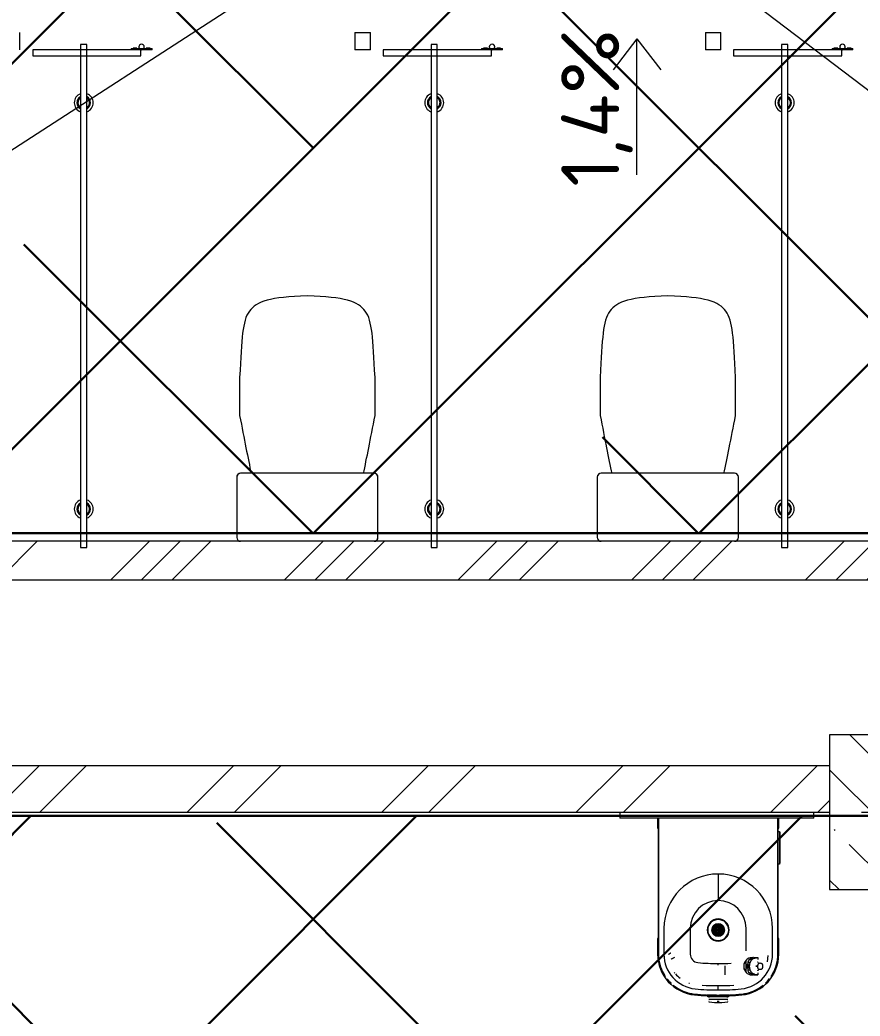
# Model space of a CAD drawing. Header units: millimetres. Extents: x -68946 to 690821, y -552984 to 293768.
# Drawn here: x 53569 to 55741, y -205094 to -202519 of the extents above; entities that cross this region are included whole.
import ezdxf

# ---------------------------------------------------------------- set-up
doc = ezdxf.new("R2010")
doc.units = ezdxf.units.MM
doc.linetypes.add('ADSK_Линия сетки', pattern=[2500, 2000, -250, 0, -250])
for name, color, linetype, lineweight in [('1.1) Стяжка 5 вып.', 30, 'Continuous', 30), ('1.3) Звуко-изол           5 вып.', 90, 'Continuous', 30), ('A-DETL-____-OTLN', 250, 'Continuous', 5), ('A-GENM-____-MCUT', 250, 'Continuous', 25), ('A-GENM-____-OTLN', 250, 'Continuous', 9), ('A-WALL-____-MCUT', 250, 'Continuous', 13), ('A-WALL-____-PATT', 250, 'Continuous', 13), ('G-____-____-DIMS', 250, 'Continuous', 9), ('P-SANR-FIXT-OTLN', 250, 'Continuous', 9), ('S-COLS-____-MCUT', 250, 'Continuous', 25), ('S-COLS-____-OTLN', 250, 'Continuous', 9), ('S-GRID-____-OTLN', 250, 'Continuous', 9)]:
    doc.layers.add(name, color=color, linetype=linetype, lineweight=lineweight)
doc.styles.add('ISOCPEUR_3', font='isocpeur.ttf', dxfattribs={"height": 250})

# ---------------------------------------------------------------- blocks, each defined once
blk = doc.blocks.new('SND_Унитаз_Santek_HEO - Santek HEO_ 365х635х785_ выпуск-прямой_ PN4_5_ Х-резьба НР DN15_ К-гл_кон_ П DN100-25961145-АР1_Маркировочный план 3 этажа')
at = {"layer": 'P-SANR-FIXT-OTLN', "lineweight": 5}
for p, q in [((-175, 423.4), (-175, 325.6)), ((175, 325.6), (175, 423.4)), ((-182.5, 165.8), (-182.5, 10)), ((172.5, 175.8), (-172.5, 175.8)), ((182.5, 10), (182.5, 165.8))]:
    blk.add_line(p, q, dxfattribs=at)
for centre, start, end in [((-172.5, 165.8), 90, 180), ((-172.5, 165.8), 105, 180), ((172.5, 165.8), 0, 90), ((172.5, 165.8), 0, 75), ((-172.5, 10), 180, 270), ((-172.5, 10), 180, 270), ((172.5, 10), 270, 0), ((172.5, 10), 285, 0)]:
    blk.add_arc(centre, 10, start, end, dxfattribs=at)
for points, knots in [([(0, 634.5), (-96, 631.3), (-168.1, 609.5), (-169.2, 526.5), (-175, 423.4)], [-0.5440111, -0.5440111, -0.5440111, -0.5440111, -0.2757876, 0, 0, 0, 0]), ([(175, 423.4), (169.2, 526.5), (168.1, 609.5), (96, 631.3), (0, 634.5)], [-0.5440111, -0.5440111, -0.5440111, -0.5440111, -0.2682234, 0, 0, 0, 0])]:
    blk.add_open_spline(points, degree=3, knots=knots, dxfattribs=at)
for points in [[(-175, 325.6), (-163, 263.9), (-153.6, 214.5), (-145, 174.9)], [(145, 174.9), (153.6, 214.5), (163, 263.9), (175, 325.6)]]:
    blk.add_open_spline(points, degree=3, dxfattribs=at)
blk = doc.blocks.new('HDF-EBP_BASE - HDF-EBP_BASE-28709428-АР1_Маркировочный план 3 этажа')
at = {"layer": 'A-GENM-____-OTLN', "lineweight": 5}
for p, q in [((-254.381, 0), (-254.381, -15.875)), ((247.269, -15.875), (247.269, 0)), ((247.269, -15.875), (-254.381, -15.875))]:
    blk.add_line(p, q, dxfattribs=at)
blk = doc.blocks.new('HDF-EBP_SINK - HDF-EBP_SINK-V42-АР1_Маркировочный план 3 этажа')
at = {"layer": 'A-GENM-____-OTLN', "lineweight": 5}
for p, q in [((-156.6, -15.9), (-156.6, -41.3)), ((-154.4, -367.1), (-154.4, -15.9)), ((-154.4, -15.9), (-154.4, -367.1)), ((154.4, -15.9), (154.4, -367.1)), ((154.4, -367.1), (154.4, -15.9)), ((156.6, -41.3), (156.6, -15.9)), ((-156.6, -41.3), (-154.4, -41.3)), ((154.4, -41.3), (156.6, -41.3)), ((-140.4, -300.5), (-140.5, -367)), ((-72.1, -300.6), (-72.2, -367.1)), ((72.2, -358.4), (72.1, -300.6)), ((140.5, -367), (140.4, -300.5)), ((-154.4, -326.9), (-156.6, -326.9)), ((-156.6, -326.9), (-156.6, -367.1)), ((156.6, -326.9), (154.4, -326.9)), ((156.6, -367.1), (156.6, -326.9)), ((71.6, -383.4), (71.6, -413.5)), ((87.2, -381.6), (80.2, -381.6)), ((94.1, -378), (85.8, -378)), ((93, -376), (102.1, -376)), ((102.5, -376), (102.5, -381.2)), ((128.5, -371), (126.6, -387.1)), ((67.9, -392.4), (67.9, -390.6)), ((67.9, -406.3), (67.9, -404.6)), ((72.3, -396.8), (75, -396.8)), ((75, -399.9), (72.3, -399.9)), ((75, -393.5), (76.5, -393)), ((75, -393.5), (76.5, -393)), ((75, -396.8), (75, -393.5)), ((75, -396.8), (76.6, -396.8)), ((75, -403.2), (75, -399.9)), ((76.6, -399.9), (75, -399.9)), ((76.5, -403.7), (75, -403.2)), ((77.7, -404.1), (75, -403.2)), ((76.6, -393.5), (76.6, -396.8)), ((76.6, -399.9), (76.6, -403.2)), ((76.6, -403.2), (77.8, -403.6)), ((77.1, -407.3), (77.1, -388.9)), ((77.2, -388.1), (82.7, -388.1)), ((82.7, -408.8), (77.2, -408.8)), ((78, -396.8), (79.3, -396.8)), ((102.5, -408.7), (102.5, -410.5)), ((80.2, -415.3), (87.2, -415.3)), ((94.1, -418.9), (85.8, -418.9)), ((102.1, -421), (93, -421)), ((102.5, -415.7), (102.5, -420.9)), ((-28.6, -475.3), (-28.6, -473)), ((-4, -473), (-28.6, -473)), ((-28.6, -475.3), (-23.1, -475.3)), ((28.6, -475.3), (-28.6, -475.3)), ((-24.6, -484.4), (-23.8, -484.1)), ((24.6, -484.4), (-24.6, -484.4)), ((-23.8, -484.1), (-23.2, -484.1)), ((23.8, -484.1), (-23.8, -484.1)), ((22.2, -477.8), (-22.2, -477.8)), ((22.2, -484.1), (-22.2, -484.1)), ((28.6, -473), (3.1, -473)), ((23.1, -473), (28.6, -473)), ((23.2, -484.1), (23.8, -484.1)), ((23.8, -484.1), (24.6, -484.4)), ((28.6, -473), (28.6, -475.3)), ((2.6, -489.7), (-2.6, -489.7)), ((-2.6, -489.7), (2.6, -489.7)), ((2.6, -492), (-2.6, -492)), ((-2.6, -492), (2.6, -492))]:
    blk.add_line(p, q, dxfattribs=at)
at = {"layer": 'A-GENM-____-OTLN', "lineweight": 5, "flags": 128}
for points in [[(82.7, -376.6), (78.8, -377.9), (75.3, -380), (72.3, -382.6), (69.9, -385.7), (68.1, -389.1)], [(77.5, -386.9), (78.7, -384), (80.2, -381.6)], [(80.2, -381.6), (83, -379.5), (85.8, -378)], [(88.2, -376.2), (85.4, -376.4), (82.7, -376.6)], [(85.8, -378), (88.3, -377.3), (90.9, -376.8)], [(67.3, -398.5), (67.1, -395.3), (67.4, -392.1), (68.1, -389.6)], [(68.1, -407.3), (67.4, -404.9), (67.1, -401.7), (67.3, -398.5)], [(68.1, -407.8), (69.9, -411.3), (72.3, -414.4), (75.3, -417), (78.8, -419), (82.7, -420.3)], [(80.2, -415.3), (78.7, -412.9), (77.5, -410)], [(85.8, -418.9), (83, -417.4), (80.2, -415.3)], [(82.7, -420.3), (85.4, -420.5), (88.2, -420.7)], [(90.9, -420.1), (88.3, -419.6), (85.8, -418.9)], [(-28.6, -475.3), (-28.2, -475.6), (-27.7, -475.9), (-27.3, -476.1), (-26.9, -476.4), (-26.4, -476.6), (-25.9, -476.8), (-25.5, -477), (-25, -477.2), (-24.5, -477.3), (-24, -477.5), (-23.5, -477.6), (-23, -477.7), (-22.5, -477.7), (-22.2, -477.8)], [(22.2, -477.8), (22.7, -477.7), (23.2, -477.6), (23.7, -477.5), (24.2, -477.4), (24.7, -477.3), (25.2, -477.1), (25.7, -476.9), (26.1, -476.7), (26.6, -476.5), (27, -476.3), (27.5, -476), (27.9, -475.8), (28.3, -475.5), (28.6, -475.3)], [(-24.6, -489.5), (-24.6, -489.5), (-24.6, -489.6), (-24.6, -489.6), (-24.6, -489.7), (-24.6, -489.7), (-24.6, -489.7), (-24.6, -489.8), (-24.5, -489.8), (-24.5, -489.9), (-24.5, -489.9), (-24.5, -489.9), (-24.5, -490), (-24.5, -490), (-24.4, -490), (-24.4, -490.1), (-24.4, -490.1), (-24.4, -490.1), (-24.3, -490.2), (-24.3, -490.2), (-24.3, -490.2), (-24.2, -490.2), (-24.2, -490.3), (-24.2, -490.3), (-24.1, -490.3), (-24.1, -490.3), (-24.1, -490.4), (-24, -490.4), (-24, -490.4), (-24, -490.4), (-23.9, -490.4), (-23.9, -490.4), (-23.8, -490.4), (-23.8, -490.5), (-23.8, -490.5), (-23.7, -490.5)], [(-23.7, -490.5), (-16.7, -491.3), (-9.6, -491.8), (-2.6, -492)], [(2.6, -492), (9.7, -491.8), (16.8, -491.3), (23.7, -490.5)], [(23.7, -490.5), (23.8, -490.5), (23.8, -490.5), (23.9, -490.4), (23.9, -490.4), (23.9, -490.4), (24, -490.4), (24, -490.4), (24, -490.4), (24.1, -490.4), (24.1, -490.3), (24.1, -490.3), (24.2, -490.3), (24.2, -490.3), (24.2, -490.2), (24.3, -490.2), (24.3, -490.2), (24.3, -490.2), (24.4, -490.1), (24.4, -490.1), (24.4, -490.1), (24.4, -490), (24.5, -490), (24.5, -490), (24.5, -489.9), (24.5, -489.9), (24.5, -489.9), (24.5, -489.8), (24.6, -489.8), (24.6, -489.7), (24.6, -489.7), (24.6, -489.7), (24.6, -489.6), (24.6, -489.6), (24.6, -489.5), (24.6, -489.5)]]:
    blk.add_lwpolyline(points, dxfattribs=at)
at = {"layer": 'A-GENM-____-OTLN', "lineweight": 5}
for centre, radius in [((0, -304.7), 16.2), ((0, -304.7), 15.1), ((0, -304.7), 14.3), ((-11.5, -304.7), 2.38), ((-10, -298.9), 2.38), ((-10, -310.5), 2.38), ((-5.9, -304.7), 2.38), ((-5.8, -294.7), 2.38), ((-2.8, -299.9), 2.38), ((-2.8, -309.5), 2.38), ((0, -293.2), 2.38), ((0, -304.7), 1.68), ((2.8, -299.9), 2.38), ((2.8, -309.5), 2.38), ((5.7, -294.7), 2.38), ((5.9, -304.7), 2.38), ((10, -298.9), 2.38), ((10, -310.5), 2.38), ((11.5, -304.7), 2.38), ((-5.8, -314.7), 2.38), ((0, -316.2), 2.38), ((5.7, -314.7), 2.38)]:
    blk.add_circle(centre, radius, dxfattribs=at)
for centre, radius, start, end in [((0.2, -300.6), 140.6, 90.0806, 179.9517), ((-0.2, -300.6), 140.6, 0.0483, 89.9194), ((0.2, -300.6), 72.3, 90.1567, 179.9517), ((-0.2, -300.6), 72.3, 0.0483, 89.8433), ((0, -304.7), 28.5, 0, 180), ((0, -304.7), 28.5, 0, 180), ((0, -304.7), 27.1, 0, 180), ((0, -304.7), 28.5, 180, 360), ((0, -304.7), 28.5, 180, 360), ((0, -304.7), 27.1, 180, 0), ((0, -304.7), 16.2, 0, 180), ((0, -304.7), 16.2, 180, 0), ((0, -304.7), 15.1, 0, 180), ((0, -304.7), 15.1, 0, 180), ((0, -304.7), 15.1, 0, 180), ((0, -304.7), 15.1, 0, 180), ((0, -304.7), 15.1, 180, 360), ((0, -304.7), 15.1, 180, 0), ((0, -304.7), 15.1, 180, 0), ((0, -304.7), 15.1, 180, 0), ((0, -304.7), 14.3, 0, 180), ((0, -304.7), 14.3, 0, 180), ((0, -304.7), 14.3, 0, 180), ((0, -304.7), 14.3, 0, 180), ((0, -304.7), 14.3, 180, 360), ((0, -304.7), 14.3, 180, 0), ((0, -304.7), 14.3, 180, 0), ((0, -304.7), 14.3, 180, 0), ((-11.5, -304.7), 2.38, 360, 180), ((-11.5, -304.7), 2.38, 0, 180), ((-11.5, -304.7), 2.38, 180, 0), ((-11.5, -304.7), 2.38, 180, 360), ((-10, -298.9), 2.38, 0, 180), ((-10, -298.9), 2.38, 0, 180), ((-10, -298.9), 2.38, 180, 0), ((-10, -298.9), 2.38, 180, 360), ((-10, -310.5), 2.38, 0, 180), ((-10, -310.5), 2.38, 360, 180), ((0, -304.7), 11, 90, 270), ((-5.9, -304.7), 2.38, 0, 180), ((-5.9, -304.7), 2.38, 105, 180), ((-5.9, -304.7), 2.38, 180, 0), ((-5.9, -304.7), 2.38, 180, 255), ((-5.8, -294.7), 2.38, 0, 180), ((-5.8, -294.7), 2.38, 0, 180), ((-5.8, -294.7), 2.38, 180, 0), ((-5.8, -294.7), 2.38, 180, 360), ((-5.9, -304.7), 2.38, 0, 90), ((-5.9, -304.7), 2.38, 270, 0), ((-2.8, -299.9), 2.38, 0, 180), ((-2.8, -299.9), 2.38, 0, 180), ((-2.8, -299.9), 2.38, 180, 0), ((-2.8, -309.5), 2.38, 0, 180), ((-2.8, -299.9), 2.38, 195, 0), ((-2.8, -309.5), 2.38, 0, 165), ((0, -293.2), 2.38, 0, 180), ((0, -293.2), 2.38, 0, 180), ((0, -293.2), 2.38, 180, 0), ((0, -293.2), 2.38, 180, 255), ((0, -304.7), 1.68, 0, 180), ((0, -304.7), 1.68, 0, 180), ((0, -304.7), 1.68, 180, 0), ((0, -304.7), 1.68, 180, 0), ((0, -304.7), 11, 270, 90), ((2.8, -299.9), 2.38, 0, 180), ((2.8, -299.9), 2.38, 360, 180), ((2.8, -299.9), 2.38, 180, 0), ((2.8, -299.9), 2.38, 180, 345), ((2.8, -309.5), 2.38, 0, 180), ((2.8, -309.5), 2.38, 15, 180), ((0, -293.2), 2.38, 285, 0), ((5.7, -294.7), 2.38, 0, 180), ((5.7, -294.7), 2.38, 360, 180), ((5.7, -294.7), 2.38, 180, 0), ((5.7, -294.7), 2.38, 180, 0), ((5.9, -304.7), 2.38, 90.0554, 180), ((5.9, -304.7), 2.38, 0, 180), ((5.9, -304.7), 2.38, 90, 180), ((5.9, -304.7), 2.38, 180, 0), ((5.9, -304.7), 2.38, 180, 270), ((5.9, -304.7), 2.38, 0, 75), ((5.9, -304.7), 2.38, 285, 0), ((10, -298.9), 2.38, 0, 180), ((10, -298.9), 2.38, 0, 180), ((10, -298.9), 2.38, 180, 0), ((10, -298.9), 2.38, 180, 360), ((10, -310.5), 2.38, 0, 180), ((10, -310.5), 2.38, 360, 180), ((11.5, -304.7), 2.38, 0, 180), ((11.5, -304.7), 2.38, 0, 180), ((11.5, -304.7), 2.38, 180, 0), ((11.5, -304.7), 2.38, 180, 0), ((-10, -310.5), 2.38, 180, 0), ((-10, -310.5), 2.38, 180, 0), ((-5.8, -314.7), 2.38, 0, 180), ((-5.8, -314.7), 2.38, 0, 180), ((-5.8, -314.7), 2.38, 180, 0), ((-5.8, -314.7), 2.38, 180, 0), ((-2.8, -309.5), 2.38, 180, 0), ((-2.8, -309.5), 2.38, 180, 0), ((0, -316.2), 2.38, 0, 180), ((0, -316.2), 2.38, 105, 180), ((0, -316.2), 2.38, 180, 0), ((0, -316.2), 2.38, 180, 0), ((2.8, -309.5), 2.38, 180, 0), ((2.8, -309.5), 2.38, 180, 0), ((0, -316.2), 2.38, 0, 75), ((5.7, -314.7), 2.38, 0, 180), ((5.7, -314.7), 2.38, 0, 180), ((5.7, -314.7), 2.38, 180, 0), ((5.7, -314.7), 2.38, 180, 0), ((10, -310.5), 2.38, 180, 0), ((10, -310.5), 2.38, 180, 0), ((-50.8, -367.1), 105.8, 180, 264.535), ((-50.8, -367.1), 103.6, 180, 213.814), ((-50.8, -367.1), 103.6, 180, 195.4934), ((-50.3, -367.1), 90.2, 179.9517, 264.2224), ((-50.3, -367.1), 21.9, 179.9517, 264.2224), ((50.3, -367.1), 90.2, 275.7776, 0.0483), ((50.8, -367.1), 105.8, 275.465, 360), ((50.8, -367.1), 103.6, 326.186, 0), ((50.8, -367.1), 103.6, 344.5066, 360), ((-50.8, -367.1), 103.6, 200.6535, 211.4163), ((-4.3, 87.2), 478.5, 264.2224, 270.5192), ((4.3, 87.2), 478.5, 269.4808, 273.4686), ((94.7, -398.5), 4.73, 345.7649, 26.4947), ((94.7, -398.5), 13.1, 47.401, 57.2889), ((94.7, -398.5), 13.1, 305.7005, 322.487), ((94.7, -398.5), 13.1, 37.513, 43.0088), ((50.8, -367.1), 103.6, 328.5837, 339.3465), ((-50.8, -367.1), 103.6, 217.8768, 226.8402), ((-50.7, -367), 78.7, 217.0387, 218.3608), ((-50.4, -367.7), 78.4, 220.2117, 232.1223), ((50.8, -367.1), 103.6, 313.3418, 322.3052), ((-50.8, -367.1), 103.6, 230.721, 264.535), ((-50.8, -367.1), 103.6, 233.1187, 243.8815), ((-50.4, -367.7), 78.4, 250.8477, 252.2222), ((-4.3, 87.2), 546.8, 264.2224, 270.4544), ((0.1, 182.5), 631, 266.2538, 273.6897), ((4.3, 87.2), 546.8, 269.5456, 275.7776), ((50.8, -367.1), 103.6, 275.465, 309.279), ((50.8, -367.1), 103.6, 296.1185, 306.8813), ((-50.8, -367.1), 103.6, 249.0416, 264.535), ((0, 163.9), 639.2, 264.535, 267.5504), ((0, 163.9), 637, 264.535, 270), ((0, 163.9), 637, 264.535, 270), ((0, 163.9), 639.2, 267.6208, 267.7358), ((0, 163.9), 639.2, 267.8004, 267.927), ((0, 163.9), 637, 270, 275.465), ((0, 163.9), 637, 270, 275.465), ((0, 163.9), 639.2, 272.515, 275.465), ((50.8, -367.1), 103.6, 275.465, 290.9584)]:
    blk.add_arc(centre, radius, start, end, dxfattribs=at)
for centre, major_axis, start_param, end_param in [((75.8, -398.3), (0, 5), 0.221966, 1.262588), ((75.8, -398.3), (0, 5), 1.879005, 2.919627), ((78.8, -398.3), (0, 5.94), 1.312399, 1.570796), ((78.8, -398.3), (0, 5.94), 1.570796, 1.829193), ((75.8, -398.3), (0, 5), 3.357204, 4.367651), ((75.8, -398.3), (0, 5), 5.020598, 5.432897)]:
    blk.add_ellipse(centre, major_axis=major_axis, ratio=0.731354, start_param=start_param, end_param=end_param, dxfattribs=at)
for points, knots in [([(0, -160), (0, -160.8), (0, -162.5), (0, -165), (0, -167.3), (0, -169.2), (0, -170.8), (0, -172), (0, -172.7), (0, -173.2), (0, -173.6), (0, -174.4), (0, -175.8), (0, -178.5), (0, -182.4), (0, -185.8), (0, -188.6), (0, -190.8), (0, -193.1), (0, -195.3), (0, -197.5), (0, -199.7), (0, -202), (0, -205.1), (0, -209), (0, -213.7), (0, -220), (0, -225), (0, -228.3)], [-1, -1, -1, -1, -0.972222, -0.944444, -0.916667, -0.888889, -0.861111, -0.833333, -0.805556, -0.777778, -0.75, -0.722222, -0.666667, -0.611111, -0.555556, -0.5, -0.472222, -0.444444, -0.416667, -0.388889, -0.361111, -0.333333, -0.305556, -0.277778, -0.222222, -0.166667, -0.111111, 0, 0, 0, 0]), ([(-128.6, -367.4), (-128.2, -367.2), (-127.4, -366.7), (-126.2, -366), (-124.8, -365.1), (-123.5, -364.3), (-123.2, -364.1), (-123.2, -364.1)], [-1, -1, -1, -1, -0.857143, -0.714286, -0.571429, -0.285714, 0, 0, 0, 0]), ([(-121.6, -380), (-121, -379.6), (-119.7, -378.9), (-117.9, -377.9), (-116.7, -377.3), (-116.3, -377), (-116.2, -377)], [-1, -1, -1, -1, -0.7857143, -0.5714286, -0.2857143, -0.1428571, -0.1428571, -0.1428571, -0.1428571]), ([(-116.1, -376.9), (-116.1, -376.9), (-115.6, -376.6), (-113.6, -375.6), (-111.8, -374.5)], [-1, -1, -1, -1, -0.8571429, -0.5714286, -0.5714286, -0.5714286, -0.5714286]), ([(94.3, -376.6), (95.7, -376.5), (98.2, -376.3), (100.8, -376), (102.2, -375.9), (102.5, -376), (102.5, -376)], [0, 0, 0, 0, 0.1666667, 0.3333333, 0.5, 0.6188068, 0.6188068, 0.6188068, 0.6188068]), ([(17.9, -414.5), (17.9, -414.5), (17.9, -413.9), (17.9, -410.9), (17.9, -406.2), (17.9, -401.9), (18, -398.8), (18, -397.1)], [-1, -1, -1, -1, -0.8571429, -0.5714286, -0.4285714, -0.2857143, -0.1428571, -0.1428571, -0.1428571, -0.1428571]), ([(68.1, -389.1), (68.1, -389.3), (68, -389.5), (68, -389.9), (68, -390.1), (67.9, -390.4), (67.9, -390.7), (68, -391), (68, -391.2)], [0, 0, 0, 0, 0.1, 0.15, 0.2, 0.25, 0.3, 0.4, 0.4, 0.4, 0.4]), ([(68, -405.8), (68, -405.9), (67.9, -406.2), (67.9, -406.5), (68, -406.8), (68, -407), (68, -407.4), (68.1, -407.6), (68.1, -407.8)], [0.6, 0.6, 0.6, 0.6, 0.7, 0.75, 0.8, 0.85, 0.9, 1, 1, 1, 1]), ([(77.2, -408.8), (77.1, -408.1), (77.2, -406.7), (77.5, -404.8), (77.8, -403.5), (78, -402.7), (78.1, -402.1), (78.2, -401.5), (78.4, -400.9), (78.5, -400.3), (78.6, -399.7), (78.6, -399.1), (78.6, -398.5), (78.6, -397.8), (78.6, -397.2), (78.5, -396.6), (78.4, -396), (78.2, -395.4), (78.1, -394.8), (78, -394.2), (77.8, -393.5), (77.5, -392.1), (77.2, -390.2), (77.1, -388.8), (77.2, -388.1)], [0, 0, 0, 0, 0.111111, 0.222222, 0.277778, 0.305556, 0.333333, 0.361111, 0.388889, 0.416667, 0.444444, 0.472222, 0.5, 0.527778, 0.555556, 0.583333, 0.611111, 0.638889, 0.666667, 0.694444, 0.722222, 0.777778, 0.888889, 1, 1, 1, 1]), ([(82.7, -388.1), (82.1, -389.3), (81.2, -391.9), (80.5, -395.8), (80.4, -399), (80.6, -401.3), (80.8, -402.9), (81.2, -404.5), (81.7, -406.5), (82.3, -407.9), (82.7, -408.8)], [0, 0, 0, 0, 0.2, 0.4, 0.55, 0.625, 0.7, 0.775, 0.85, 1, 1, 1, 1]), ([(105, -406.4), (104.7, -406.3), (104.2, -405.8), (103.7, -404.9), (103.4, -404.2), (103.2, -403.7), (103.1, -403.3), (103, -402.9), (102.8, -402.3), (102.7, -401.6), (102.6, -401), (102.5, -400.5), (102.5, -399.9), (102.4, -399.2), (102.4, -398.4), (102.4, -397.7), (102.5, -397.1), (102.5, -396.6), (102.6, -395.7), (102.8, -394.9), (102.9, -394.4)], [-1, -1, -1, -1, -0.8, -0.7, -0.65, -0.6, -0.575, -0.55, -0.5, -0.45, -0.4, -0.375, -0.35, -0.3, -0.25, -0.2, -0.175, -0.15, -0.1, 0, 0, 0, 0]), ([(111, -390.3), (111.3, -390.4), (111.7, -390.6), (112.1, -391), (112.4, -391.2), (112.5, -391.3), (112.6, -391.4), (112.7, -391.5), (112.8, -391.6), (113, -391.8), (113.3, -392.2), (113.6, -392.6), (113.8, -393), (113.9, -393.3), (113.9, -393.5), (114, -393.7), (114.1, -394.1), (114.2, -394.5), (114.4, -395.2), (114.6, -396.1), (114.7, -397.1), (114.8, -397.9), (114.8, -398.3), (114.9, -398.6), (114.8, -398.9), (114.8, -399.4), (114.7, -400.1), (114.6, -401), (114.4, -401.9), (114.2, -402.5), (114.1, -402.9), (114, -403.2), (113.9, -403.4), (113.9, -403.5), (113.8, -403.7), (113.7, -404), (113.6, -404.3), (113.3, -404.8), (113, -405.1), (112.8, -405.3), (112.6, -405.4), (112.5, -405.6), (112.4, -405.7), (112.1, -406), (111.8, -406.2), (111.4, -406.4), (110.8, -406.7), (110.1, -406.9), (108.9, -407.1), (107.2, -407), (105.8, -406.7), (105, -406.4)], [-1, -1, -1, -1, -0.944444, -0.916667, -0.902778, -0.895833, -0.888889, -0.881944, -0.875, -0.861111, -0.833333, -0.805556, -0.791667, -0.784722, -0.777778, -0.770833, -0.763889, -0.75, -0.736111, -0.722222, -0.694444, -0.680556, -0.673611, -0.666667, -0.659722, -0.652778, -0.638889, -0.611111, -0.597222, -0.583333, -0.569444, -0.5625, -0.559028, -0.555556, -0.548611, -0.541667, -0.527778, -0.5, -0.472222, -0.458333, -0.451389, -0.444444, -0.430556, -0.416667, -0.388889, -0.361111, -0.333333, -0.277778, -0.222222, -0.111111, 0, 0, 0, 0]), ([(17.9, -420.8), (17.9, -420.1), (17.9, -418.7), (17.9, -416.6), (17.9, -415.2), (17.9, -414.7), (17.9, -414.6)], [-1, -1, -1, -1, -0.7857143, -0.5714286, -0.2857143, -0.1428571, -0.1428571, -0.1428571, -0.1428571]), ([(102.4, -420.9), (102.4, -421), (101.5, -421), (98.2, -420.7), (95.7, -420.4), (94.3, -420.3)], [0.3811932, 0.3811932, 0.3811932, 0.3811932, 0.6666667, 0.8333333, 1, 1, 1, 1]), ([(0, -459.6), (0, -458.7), (0, -457), (0, -454.6), (0, -452.3), (0, -450.4), (0, -449.1), (0, -448.5), (0, -448.4)], [-1, -1, -1, -1, -0.9722222, -0.9444444, -0.9166667, -0.8888889, -0.8611111, -0.852685, -0.852685, -0.852685, -0.852685])]:
    blk.add_open_spline(points, degree=3, knots=knots, dxfattribs=at)
for points in [[(-123.2, -364.1), (-123.2, -364.1), (-123, -364), (-122.7, -363.8)], [(87.2, -381.6), (86.4, -382.5), (84.8, -384.4), (83.4, -386.8), (82.7, -388.1)], [(94.1, -378), (93, -378.4), (90.7, -379.4), (88.4, -380.8), (87.2, -381.6)], [(91.2, -376), (90.4, -376.1), (89.3, -376.2), (88.2, -376.2)], [(90.9, -376.8), (91.7, -376.6), (93.1, -376.3), (93.6, -376.1), (93.6, -376.1)], [(93.6, -376.8), (93.9, -376.7), (94.1, -376.7), (94.3, -376.6)], [(99.3, -376.8), (98.5, -377), (96.8, -377.3), (95, -377.8), (94.1, -378)], [(102.4, -376.1), (102.2, -376.2), (101.1, -376.5), (99.3, -376.8)], [(0, -395.6), (0, -394.2), (0, -392.7), (0, -391.3)], [(77.2, -388.1), (77.2, -387.9), (77.3, -387.5), (77.4, -387.1), (77.5, -386.9)], [(77.5, -410), (77.4, -409.8), (77.3, -409.5), (77.2, -409), (77.2, -408.8)], [(82.7, -408.8), (83.4, -410.1), (84.8, -412.5), (86.4, -414.5), (87.2, -415.3)], [(102.4, -409.9), (102.4, -409.6), (102.4, -409.3), (102.3, -409.1)], [(102.9, -394.4), (103.2, -393.3), (103.8, -391.5), (104.6, -390.7), (105, -390.5)], [(105, -390.5), (106.2, -390.1), (108.3, -389.7), (110.1, -390), (111, -390.3)], [(87.2, -415.3), (88.4, -416.1), (90.7, -417.5), (93, -418.5), (94.1, -418.9)], [(88.2, -420.7), (89.3, -420.8), (90.4, -420.8), (91.2, -420.9)], [(93.6, -420.8), (93.6, -420.8), (93.1, -420.6), (91.7, -420.3), (90.9, -420.1)], [(94.3, -420.3), (94.1, -420.3), (93.9, -420.2), (93.6, -420.1)], [(94.1, -418.9), (95, -419.2), (96.8, -419.6), (98.5, -419.9), (99.3, -420.1)], [(99.3, -420.1), (100.2, -420.3), (101.6, -420.6), (102.3, -420.8), (102.4, -420.8)]]:
    blk.add_open_spline(points, degree=3, dxfattribs=at)
blk = doc.blocks.new('Elkay_logo - Elkay_logo-28709096-АР1_Маркировочный план 3 этажа')
at = {"layer": 'A-GENM-____-OTLN', "lineweight": 5}
for p, q in [((18779.4, 54625), (18783.3, 54625)), ((18783.3, 54624.2), (18783.3, 54625)), ((18783.3, 54625), (18783.3, 54624.2)), ((18783.3, 54624.2), (18783.3, 54541.7)), ((18783.3, 54623.2), (18784.1, 54623.2)), ((18784.1, 54623.2), (18784.1, 54542.7)), ((18783.3, 54540.9), (18779.4, 54540.9)), ((18783.3, 54542.7), (18784.1, 54542.7)), ((18783.3, 54541.7), (18783.3, 54540.9)), ((18783.3, 54540.9), (18783.3, 54541.7))]:
    blk.add_line(p, q, dxfattribs=at)
blk = doc.blocks.new('131_Сантехническая перегородка - СП-1 3 1300-43197772-АР1_Маркировочный план 3 этажа')
at = {"layer": 'A-GENM-____-MCUT', "lineweight": 5}
for p, q in [((1300, 8), (0, 8)), ((0, 8), (0, -8)), ((1300, -8), (1300, 8)), ((0, -8), (1300, -8))]:
    blk.add_line(p, q, dxfattribs=at)
at = {"layer": 'A-GENM-____-OTLN', "lineweight": 5, "flags": 128}
for points in [[(163.3, 8), (162.9, 8.5), (162.6, 9), (162.2, 9.5), (161.8, 9.9), (161.4, 10.4), (161, 10.8), (160.5, 11.2), (160.1, 11.6), (159.6, 12), (159.1, 12.3), (158.6, 12.7), (158.1, 13), (157.6, 13.3), (157.1, 13.6), (156.5, 13.8), (156, 14), (155.4, 14.3), (154.8, 14.4), (154.2, 14.6), (153.6, 14.7), (153.1, 14.9), (152.5, 14.9), (151.9, 15), (151.3, 15.1), (150.7, 15.1), (150.1, 15.1), (149.4, 15), (148.8, 15), (148.2, 14.9), (147.7, 14.8), (147.1, 14.7), (146.5, 14.5), (145.9, 14.4), (145.3, 14.2), (144.8, 13.9), (144.2, 13.7), (143.7, 13.4), (143.1, 13.2), (142.6, 12.9), (142.1, 12.5), (141.6, 12.2), (141.1, 11.8), (140.7, 11.4), (140.2, 11), (139.8, 10.6), (139.4, 10.2), (139, 9.7), (138.6, 9.3), (138.2, 8.8), (137.9, 8.3), (137.7, 8)], [(1213.3, 8), (1212.9, 8.5), (1212.6, 9), (1212.2, 9.5), (1211.8, 9.9), (1211.4, 10.4), (1211, 10.8), (1210.5, 11.2), (1210.1, 11.6), (1209.6, 12), (1209.1, 12.3), (1208.6, 12.7), (1208.1, 13), (1207.6, 13.3), (1207.1, 13.6), (1206.5, 13.8), (1206, 14), (1205.4, 14.3), (1204.8, 14.4), (1204.2, 14.6), (1203.6, 14.7), (1203.1, 14.9), (1202.5, 14.9), (1201.9, 15), (1201.3, 15.1), (1200.7, 15.1), (1200.1, 15.1), (1199.4, 15), (1198.8, 15), (1198.2, 14.9), (1197.7, 14.8), (1197.1, 14.7), (1196.5, 14.5), (1195.9, 14.4), (1195.3, 14.2), (1194.8, 13.9), (1194.2, 13.7), (1193.7, 13.4), (1193.1, 13.2), (1192.6, 12.9), (1192.1, 12.5), (1191.6, 12.2), (1191.1, 11.8), (1190.7, 11.4), (1190.2, 11), (1189.8, 10.6), (1189.4, 10.2), (1189, 9.7), (1188.6, 9.3), (1188.2, 8.8), (1187.9, 8.3), (1187.7, 8)], [(137.7, -8), (138, -8.5), (138.4, -9), (138.8, -9.5), (139.1, -9.9), (139.6, -10.4), (140, -10.8), (140.4, -11.2), (140.9, -11.6), (141.3, -12), (141.8, -12.3), (142.3, -12.7), (142.8, -13), (143.4, -13.3), (143.9, -13.6), (144.5, -13.8), (145, -14), (145.6, -14.3), (146.2, -14.4), (146.7, -14.6), (147.3, -14.7), (147.9, -14.9), (148.5, -14.9), (149.1, -15), (149.7, -15.1), (150.3, -15.1), (150.9, -15.1), (151.5, -15), (152.1, -15), (152.7, -14.9), (153.3, -14.8), (153.9, -14.7), (154.5, -14.5), (155.1, -14.4), (155.6, -14.2), (156.2, -13.9), (156.7, -13.7), (157.3, -13.4), (157.8, -13.2), (158.3, -12.9), (158.9, -12.5), (159.3, -12.2), (159.8, -11.8), (160.3, -11.4), (160.7, -11), (161.2, -10.6), (161.6, -10.2), (162, -9.7), (162.4, -9.3), (162.7, -8.8), (163.1, -8.3), (163.3, -8)], [(1187.7, -8), (1188, -8.5), (1188.4, -9), (1188.8, -9.5), (1189.1, -9.9), (1189.6, -10.4), (1190, -10.8), (1190.4, -11.2), (1190.9, -11.6), (1191.3, -12), (1191.8, -12.3), (1192.3, -12.7), (1192.8, -13), (1193.4, -13.3), (1193.9, -13.6), (1194.5, -13.8), (1195, -14), (1195.6, -14.3), (1196.2, -14.4), (1196.7, -14.6), (1197.3, -14.7), (1197.9, -14.9), (1198.5, -14.9), (1199.1, -15), (1199.7, -15.1), (1200.3, -15.1), (1200.9, -15.1), (1201.5, -15), (1202.1, -15), (1202.7, -14.9), (1203.3, -14.8), (1203.9, -14.7), (1204.5, -14.5), (1205.1, -14.4), (1205.6, -14.2), (1206.2, -13.9), (1206.7, -13.7), (1207.3, -13.4), (1207.8, -13.2), (1208.3, -12.9), (1208.9, -12.5), (1209.3, -12.2), (1209.8, -11.8), (1210.3, -11.4), (1210.7, -11), (1211.2, -10.6), (1211.6, -10.2), (1212, -9.7), (1212.4, -9.3), (1212.7, -8.8), (1213.1, -8.3), (1213.3, -8)]]:
    blk.add_lwpolyline(points, dxfattribs=at)
at = {"layer": 'A-GENM-____-OTLN', "lineweight": 5}
for centre, radius, start, end in [((150.5, 0), 24.6, 19.9113, 160.0887), ((150.5, 0), 17.6, 28.9731, 151.0269), ((150.5, 0), 15.1, 78.8699, 146.2189), ((150.5, 0), 15.1, 33.7811, 53.124), ((1200.5, 0), 24.6, 19.9113, 160.0887), ((1200.5, 0), 17.6, 28.9731, 151.0269), ((1200.5, 0), 15.1, 78.8699, 146.2189), ((1200.5, 0), 15.1, 33.7811, 53.124), ((150.5, 0), 24.6, 199.9113, 340.0887), ((150.5, 0), 17.6, 208.9731, 331.0269), ((150.5, 0), 15.1, 213.7811, 233.124), ((150.5, 0), 15.1, 258.8699, 326.2189), ((1200.5, 0), 24.6, 199.9113, 340.0887), ((1200.5, 0), 17.6, 208.9731, 331.0269), ((1200.5, 0), 15.1, 213.7811, 233.124), ((1200.5, 0), 15.1, 258.8699, 326.2189)]:
    blk.add_arc(centre, radius, start, end, dxfattribs=at)
blk = doc.blocks.new('BSC_Колонна _Прямоугольная - 400x400-V67-АР1_Маркировочный план 3 этажа')
at = {"layer": 'S-COLS-____-OTLN', "lineweight": 5}
h = blk.add_hatch(dxfattribs=at)
h.set_pattern_fill('FP_41', color=256, style=0, pattern_type=2)
h.set_pattern_definition([(135, (-59049.98, -54675), (-142.5619, -142.5619), []), (135, (-58907.42, -54675), (-142.5619, -142.5619), [252.016, -50.403, 3.353, -47.05])])
h.paths.add_polyline_path([(-200, -200), (200, -200), (200, 200), (-200, 200), (-200, -84.9)])
at = {"layer": 'S-COLS-____-MCUT', "lineweight": 5}
for p, q in [((200, 200), (-200, 200)), ((-200, 200), (-200, -200)), ((200, -200), (200, 200)), ((-200, -200), (200, -200))]:
    blk.add_line(p, q, dxfattribs=at)
blk = doc.blocks.new('131_Сантехническая перегородка - двери на все кабинки - СД-1-43140751-АР1_Маркировочный план 3 этажа')
at = {"layer": 'A-GENM-____-MCUT', "lineweight": 5}
for p, q in [((1908, -21.6), (1628, -21.6)), ((1628, -21.6), (1628, -37.6)), ((1908, -37.6), (1908, -21.6)), ((2814, -21.6), (2534, -21.6)), ((2534, -21.6), (2534, -37.6)), ((2814, -37.6), (2814, -21.6)), ((3720, -21.6), (3440, -21.6)), ((3440, -21.6), (3440, -37.6)), ((3720, -37.6), (3720, -21.6)), ((1628, -37.6), (1908, -37.6)), ((2534, -37.6), (2814, -37.6)), ((3440, -37.6), (3720, -37.6))]:
    blk.add_line(p, q, dxfattribs=at)
at = {"layer": 'A-GENM-____-OTLN', "lineweight": 5}
for p, q in [((1595, -21.6), (1595, 23.4)), ((2461, 23.4), (2461, -21.6)), ((2461, 23.4), (2501, 23.4)), ((2501, -21.6), (2501, 23.4)), ((3367, 23.4), (3367, -21.6)), ((3367, 23.4), (3407, 23.4)), ((3407, -21.6), (3407, 23.4)), ((1882.5, -18.5), (1936.5, -18.5)), ((1882.5, -18.5), (1882.5, -21.6)), ((1887.5, -17.8), (1887.5, -18.5)), ((1887.5, -17.8), (1887.5, -18.5)), ((1897.5, -17.8), (1887.5, -17.8)), ((1887.5, -17.8), (1897.5, -17.8)), ((1897.5, -17.8), (1887.5, -17.8)), ((1887.5, -17.8), (1897.5, -17.8)), ((1897.5, -18.5), (1897.5, -17.8)), ((1897.5, -18.5), (1897.5, -17.8)), ((1936.5, -21.6), (1908, -21.6)), ((1921.5, -17.8), (1921.5, -18.5)), ((1921.5, -17.8), (1921.5, -18.5)), ((1931.5, -17.8), (1921.5, -17.8)), ((1921.5, -17.8), (1931.5, -17.8)), ((1931.5, -17.8), (1921.5, -17.8)), ((1921.5, -17.8), (1931.5, -17.8)), ((1931.5, -18.5), (1931.5, -17.8)), ((1931.5, -18.5), (1931.5, -17.8)), ((1936.5, -21.6), (1936.5, -18.5)), ((2501, -21.6), (2461, -21.6)), ((2788.5, -18.5), (2842.5, -18.5)), ((2788.5, -18.5), (2788.5, -21.6)), ((2793.5, -17.8), (2793.5, -18.5)), ((2793.5, -17.8), (2793.5, -18.5)), ((2803.5, -17.8), (2793.5, -17.8)), ((2793.5, -17.8), (2803.5, -17.8)), ((2803.5, -17.8), (2793.5, -17.8)), ((2793.5, -17.8), (2803.5, -17.8)), ((2803.5, -18.5), (2803.5, -17.8)), ((2803.5, -18.5), (2803.5, -17.8)), ((2842.5, -21.6), (2814, -21.6)), ((2827.5, -17.8), (2827.5, -18.5)), ((2827.5, -17.8), (2827.5, -18.5)), ((2837.5, -17.8), (2827.5, -17.8)), ((2827.5, -17.8), (2837.5, -17.8)), ((2837.5, -17.8), (2827.5, -17.8)), ((2827.5, -17.8), (2837.5, -17.8)), ((2837.5, -18.5), (2837.5, -17.8)), ((2837.5, -18.5), (2837.5, -17.8)), ((2842.5, -21.6), (2842.5, -18.5)), ((3407, -21.6), (3367, -21.6)), ((3694.5, -18.5), (3748.5, -18.5)), ((3694.5, -18.5), (3694.5, -21.6)), ((3699.5, -17.8), (3699.5, -18.5)), ((3699.5, -17.8), (3699.5, -18.5)), ((3709.5, -17.8), (3699.5, -17.8)), ((3699.5, -17.8), (3709.5, -17.8)), ((3709.5, -17.8), (3699.5, -17.8)), ((3699.5, -17.8), (3709.5, -17.8)), ((3709.5, -18.5), (3709.5, -17.8)), ((3709.5, -18.5), (3709.5, -17.8)), ((3748.5, -21.6), (3720, -21.6)), ((3733.5, -17.8), (3733.5, -18.5)), ((3733.5, -17.8), (3733.5, -18.5)), ((3743.5, -17.8), (3733.5, -17.8)), ((3733.5, -17.8), (3743.5, -17.8)), ((3743.5, -17.8), (3733.5, -17.8)), ((3733.5, -17.8), (3743.5, -17.8)), ((3743.5, -18.5), (3743.5, -17.8)), ((3743.5, -18.5), (3743.5, -17.8)), ((3748.5, -21.6), (3748.5, -18.5))]:
    blk.add_line(p, q, dxfattribs=at)
for centre, start, end in [((1909.5, -14.3), 360, 180), ((1909.5, -14.3), 360, 180), ((1909.5, -14.3), 360, 180), ((1909.5, -14.3), 180, 210), ((1909.5, -14.3), 180, 210), ((1909.5, -14.3), 180, 360), ((1909.5, -14.3), 330, 360), ((1909.5, -14.3), 330, 360), ((2815.5, -14.3), 360, 180), ((2815.5, -14.3), 135, 180), ((2815.5, -14.3), 135, 180), ((2815.5, -14.3), 180, 210), ((2815.5, -14.3), 180, 210), ((2815.5, -14.3), 180, 360), ((2815.5, -14.3), 360, 120), ((2815.5, -14.3), 360, 120), ((2815.5, -14.3), 330, 360), ((2815.5, -14.3), 330, 360), ((3721.5, -14.3), 360, 180), ((3721.5, -14.3), 135, 180), ((3721.5, -14.3), 135, 180), ((3721.5, -14.3), 180, 210), ((3721.5, -14.3), 180, 210), ((3721.5, -14.3), 180, 360), ((3721.5, -14.3), 360, 120), ((3721.5, -14.3), 360, 120), ((3721.5, -14.3), 330, 360), ((3721.5, -14.3), 330, 360)]:
    blk.add_arc(centre, 7, start, end, dxfattribs=at)

msp = doc.modelspace()

# ---------------------------------------------------------------- hatches: boundary and pattern name
at = {"layer": '1.1) Стяжка 5 вып.', "lineweight": 30, "true_color": 0xf26722}
h = msp.add_hatch(dxfattribs=at)
h.set_pattern_fill('ANSI32', color=30, scale=222)
h.paths.add_polyline_path([(58006.7763, -200866.3892), (51981.8542, -200866.3892), (51981.8542, -203845.384), (58006.7763, -203845.384)])
h = msp.add_hatch(dxfattribs=at)
h.set_pattern_fill('ANSI32', color=30, scale=222)
h.paths.add_polyline_path([(65861.7763, -204576.388), (46871.7544, -204576.388), (46871.7544, -204776.3886), (46451.7763, -204776.3886), (46451.7763, -204576.388), (42571.7763, -204576.388), (42571.7763, -204776.3886), (42151.7763, -204776.3886), (42151.7763, -204576.388), (38071.7763, -204576.388), (38071.7763, -204776.3886), (37651.7763, -204776.3886), (37651.7763, -204576.388), (33171.7544, -204576.388), (33171.7544, -204776.3886), (32749.9721, -204776.3886), (32749.9721, -204576.388), (29466.7763, -204576.388), (-2950.2456, -204576.388), (-2950.2456, -207866.3886), (65861.7763, -207866.3886)])
at = {"layer": '1.3) Звуко-изол           5 вып.', "lineweight": 30}
h = msp.add_hatch(dxfattribs=at)
h.set_pattern_fill('ANSI38', color=256, scale=222)
h.paths.add_polyline_path([(58006.7763, -200866.3892), (51981.8542, -200866.3892), (51981.8542, -203845.384), (58006.7763, -203845.384)])
h = msp.add_hatch(dxfattribs=at)
h.set_pattern_fill('ANSI38', color=256, scale=222)
h.paths.add_polyline_path([(65861.7763, -204576.388), (46871.7544, -204576.388), (46871.7544, -204776.3886), (46451.7763, -204776.3886), (46451.7763, -204576.388), (42571.7763, -204576.388), (42571.7763, -204776.3886), (42151.7763, -204776.3886), (42151.7763, -204576.388), (38071.7763, -204576.388), (38071.7763, -204776.3886), (37651.7763, -204776.3886), (37651.7763, -204576.388), (33171.7544, -204576.388), (33171.7544, -204776.3886), (32749.9721, -204776.3886), (32749.9721, -204576.388), (29466.7763, -204576.388), (-2950.2456, -204576.388), (-2950.2456, -207866.3886), (65861.7763, -207866.3886)])
at = {"layer": 'A-WALL-____-PATT', "lineweight": 15, "true_color": 0x000000}
h = msp.add_hatch(dxfattribs=at)
h.set_pattern_fill('FP_9', color=18, style=0, pattern_type=2)
h.set_pattern_definition([(45, (-3188.22, -259241.4), (-224.5064, 224.5064), []), (45, (-3108.85, -259241.4), (0, 449.0128), []), (45, (-3267.6, -259241.4), (0, 449.0128), [])])
h.paths.add_polyline_path([(51386.7763, -203966.3886), (51981.7763, -203966.3886), (51981.7763, -203866.3886), (51386.7763, -203866.3886), (51386.7763, -203885.4997)])
h.paths.add_polyline_path([(55225.8002, -203966.3886), (56386.7768, -203966.3886), (56386.7768, -203866.3886), (52331.7763, -203866.3886), (52331.7763, -203966.3886), (54937.4405, -203966.3886)])
h = msp.add_hatch(dxfattribs=at)
h.set_pattern_fill('FP_2', color=18, style=0, pattern_type=2)
h.set_pattern_definition([(45, (-3188.22, -259241.4), (-251.4472, 251.4472), []), (45, (-3188.22, -258860.4), (-251.4472, 251.4472), [])])
h.paths.add_polyline_path([(52918.9229, -204566.3886), (55661.7544, -204566.3886), (55661.7544, -204446.3886), (51911.7768, -204446.3886), (51911.7768, -204566.3886), (52626.6497, -204566.3886)])

# ---------------------------------------------------------------- linework, layer by layer
at = {"layer": '1.1) Стяжка 5 вып.', "lineweight": 30}
for points in [[(51981.8542, -200866.3892), (58006.7763, -200866.3892), (58006.7763, -203845.384), (51981.8542, -203845.384)], [(-2950.2456, -204576.388), (65861.7763, -204576.388), (65861.7763, -207866.3886), (-2950.2456, -207866.3886)]]:
    msp.add_lwpolyline(points, close=True, dxfattribs=at)
at = {"layer": 'A-DETL-____-OTLN', "color": 18, "lineweight": 9, "true_color": 0x000000}
for p, q in [((54773.8153, -202061.3886), (51986.7763, -203866.3886)), ((54921.8153, -202061.3886), (58056.7763, -204446.3886))]:
    msp.add_line(p, q, dxfattribs=at)
at = {"layer": 'A-WALL-____-MCUT', "color": 18, "lineweight": 15, "true_color": 0x000000}
for p, q in [((56486.7768, -203866.3886), (52321.7763, -203866.3886)), ((51981.7763, -203966.3886), (56386.7768, -203966.3886)), ((55661.7544, -204446.3886), (51561.7768, -204446.3886)), ((51901.7768, -204566.3886), (55661.7544, -204566.3886))]:
    msp.add_line(p, q, dxfattribs=at)
at = {"layer": 'G-____-____-DIMS', "color": 18, "true_color": 0x000000}
for p, q in [((55163.9475, -202568.0535), (55102.5613, -202648.0535)), ((55163.9475, -202568.0535), (55225.3337, -202648.0535)), ((55163.9475, -202919.4252), (55163.9475, -202568.0535))]:
    msp.add_line(p, q, dxfattribs=at)
at = {"layer": 'S-GRID-____-OTLN', "color": 18, "linetype": 'ADSK_Линия сетки', "true_color": 0x000000}
msp.add_line((-6757.7749, -204566.3886), (70471.963, -204566.3886), dxfattribs=at)

# ---------------------------------------------------------------- block references
at = {"layer": 'A-GENM-____-OTLN', "color": 18, "lineweight": 5, "true_color": 0x000000}
for name, p in [('131_Сантехническая перегородка - двери на все кабинки - СД-1-43140751-АР1_Маркировочный план 3 этажа', (51973.7768, -202574.3886)), ('HDF-EBP_BASE - HDF-EBP_BASE-28709428-АР1_Маркировочный план 3 этажа', (55373.9365, -204566.3886)), ('HDF-EBP_SINK - HDF-EBP_SINK-V42-АР1_Маркировочный план 3 этажа', (55373.9365, -204566.3886)), ('Elkay_logo - Elkay_logo-28709096-АР1_Маркировочный план 3 этажа', (36748.9365, -259241.3892))]:
    msp.add_blockref(name, p, dxfattribs=at)
at = {"layer": 'A-GENM-____-OTLN', "color": 18, "lineweight": 5, "true_color": 0x000000, "rotation": 270.0000000000005}
for p in [(53733.7768, -202582.3886), (54639.7768, -202582.3886), (55545.7768, -202582.3886)]:
    msp.add_blockref('131_Сантехническая перегородка - СП-1 3 1300-43197772-АР1_Маркировочный план 3 этажа', p, dxfattribs=at)
at = {"layer": 'P-SANR-FIXT-OTLN', "color": 18, "lineweight": 5, "true_color": 0x000000}
for p in [(54311.796, -203866.3886), (55243.7883, -203866.3886)]:
    msp.add_blockref('SND_Унитаз_Santek_HEO - Santek HEO_ 365х635х785_ выпуск-прямой_ PN4_5_ Х-резьба НР DN15_ К-гл_кон_ П DN100-25961145-АР1_Маркировочный план 3 этажа', p, dxfattribs=at)
at = {"layer": 'S-COLS-____-OTLN', "color": 18, "lineweight": 5, "true_color": 0x000000}
msp.add_blockref('BSC_Колонна _Прямоугольная - 400x400-V67-АР1_Маркировочный план 3 этажа', (55861.7544, -204566.3886), dxfattribs=at)

# ---------------------------------------------------------------- texts
at = {"layer": 'G-____-____-DIMS', "color": 18, "true_color": 0x000000, "insert": (54967.9791, -202949.9074), "char_height": 150, "width": 494.803255, "attachment_point": 1, "rotation": 90, "line_spacing_factor": 1.149209, "style": 'ISOCPEUR_3'}
msp.add_mtext('1,4%', dxfattribs=at)

doc.saveas('drawing.dxf')
